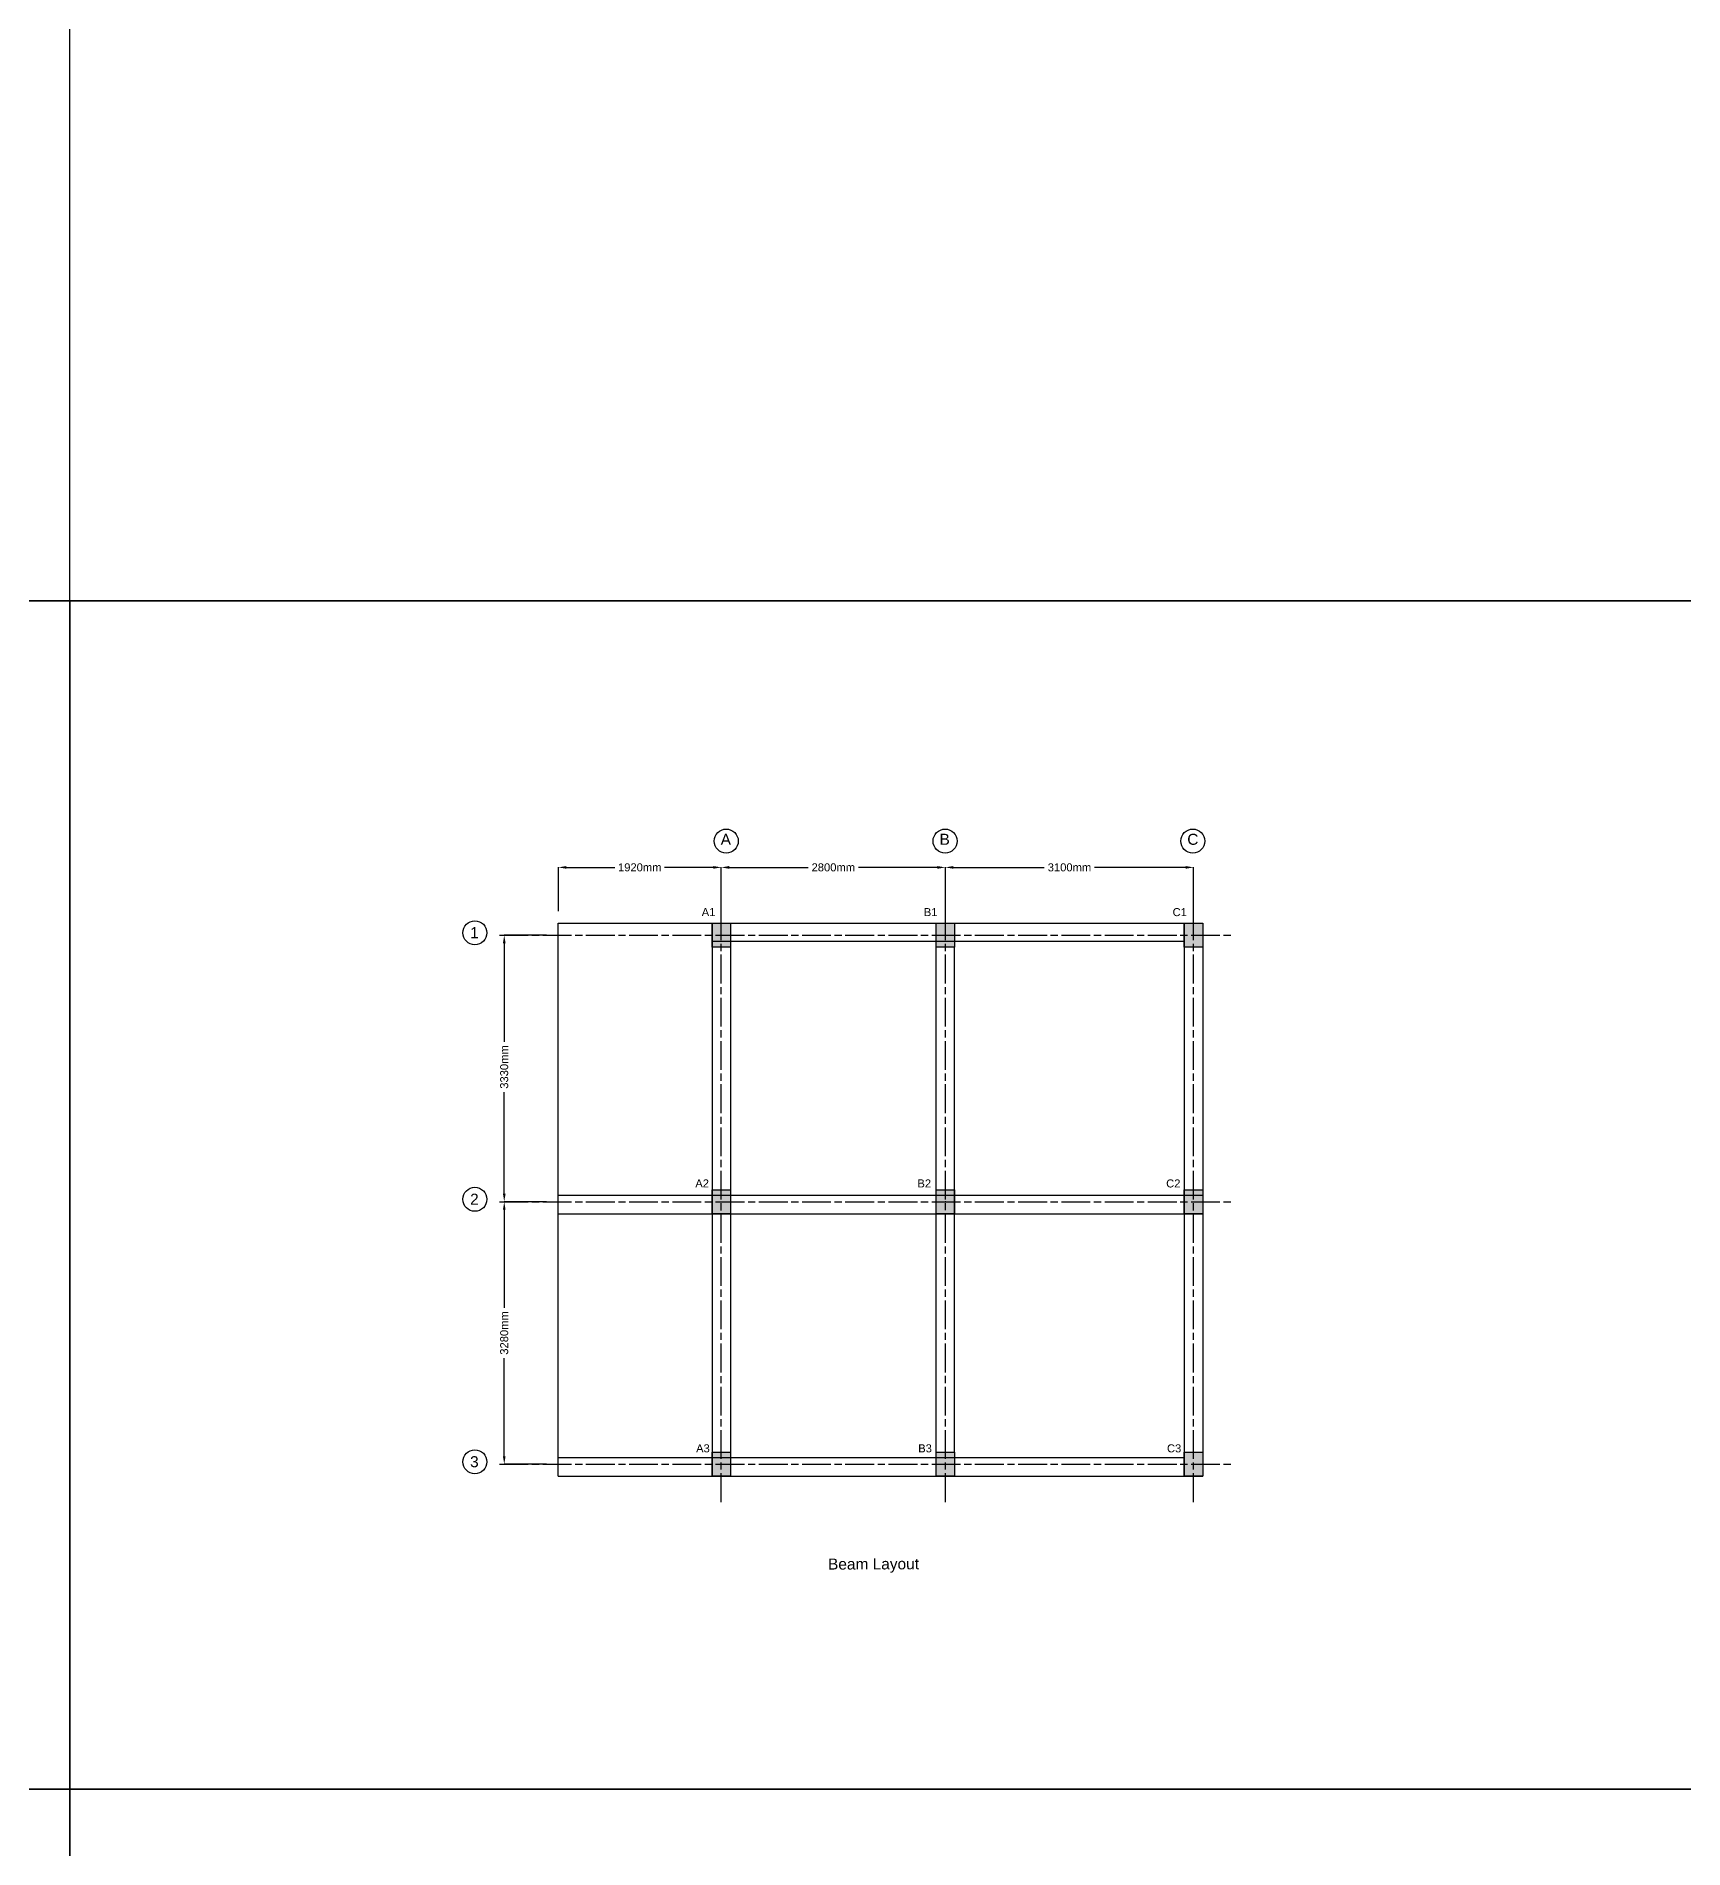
# Model space of a CAD drawing. Header units: millimetres. Extents: x 0 to 454357, y 0 to 194260.
# Drawn here: x 76365 to 96945, y 148968 to 171614 of the extents above; entities that cross this region are included whole.
import ezdxf

# ---------------------------------------------------------------- set-up
doc = ezdxf.new("R2010")
doc.units = ezdxf.units.MM
doc.linetypes.add('ACAD_ISO08W100', pattern=[36, 24, -3, 6, -3])
doc.styles.get("Standard").update_dxf_attribs({"font": 'arial.ttf'})
doc.dimstyles.new('ISO-25', dxfattribs={"dimtxt": 100, "dimasz": 100, "dimexe": 1.25, "dimexo": 100, "dimgap": 1, "dimtad": 0, "dimdec": 0, "dimtxsty": 'Standard', "dimcen": 2.5, "dimadec": 0, "dimazin": 0, "dimtfac": 1, "dimtdec": 0, "dimtmove": 0, "dimatfit": 3, "dimfxl": 1, "dimarcsym": 0})

# ---------------------------------------------------------------- blocks, each defined once
blk = doc.blocks.new('*D44')
at = {"color": 0, "lineweight": -2, "transparency": 16777216}
for p, q in [((82737, 160382), (82210, 160382)), ((82211, 160282), (82211, 159049)), ((82211, 157152), (82211, 158420)), ((82737, 157052), (82210, 157052))]:
    blk.add_line(p, q, dxfattribs=at)
at = {"color": 0, "transparency": 16777216}
for points in [[(82195, 160282), (82228, 160282), (82211, 160382)], [(82195, 157152), (82228, 157152), (82211, 157052)]]:
    blk.add_solid(points, dxfattribs=at)
at = {"layer": 'Defpoints', "color": 0, "transparency": 16777216}
for p in [(82887, 160382), (82211, 157052), (82887, 157052)]:
    blk.add_point(p, dxfattribs=at)
at = {"color": 0, "transparency": 16777216, "insert": (82211, 158735), "char_height": 100, "attachment_point": 5, "rotation": 90}
blk.add_mtext('3330mm', dxfattribs=at)
blk = doc.blocks.new('*D45')
at = {"color": 0, "lineweight": -2, "transparency": 16777216}
for p, q in [((82737, 157052), (82210, 157052)), ((82211, 156952), (82211, 155726)), ((82211, 153872), (82211, 155098)), ((82737, 153772), (82210, 153772))]:
    blk.add_line(p, q, dxfattribs=at)
at = {"color": 0, "transparency": 16777216}
for points in [[(82195, 156952), (82228, 156952), (82211, 157052)], [(82195, 153872), (82228, 153872), (82211, 153772)]]:
    blk.add_solid(points, dxfattribs=at)
at = {"layer": 'Defpoints', "color": 0, "transparency": 16777216}
for p in [(82887, 157052), (82211, 153772), (82887, 153772)]:
    blk.add_point(p, dxfattribs=at)
at = {"color": 0, "transparency": 16777216, "insert": (82211, 155412), "char_height": 100, "attachment_point": 5, "rotation": 90}
blk.add_mtext('3280mm', dxfattribs=at)
blk = doc.blocks.new('*D46')
at = {"color": 0, "lineweight": -2, "transparency": 16777216}
for p, q in [((84922, 160532), (84922, 161230)), ((85022, 161229), (86006, 161229)), ((87622, 161229), (86637, 161229)), ((87722, 160532), (87722, 161230))]:
    blk.add_line(p, q, dxfattribs=at)
at = {"color": 0, "transparency": 16777216}
for points in [[(85022, 161246), (85022, 161212), (84922, 161229)], [(87622, 161246), (87622, 161212), (87722, 161229)]]:
    blk.add_solid(points, dxfattribs=at)
at = {"layer": 'Defpoints', "color": 0, "transparency": 16777216}
for p in [(87722, 161229), (84922, 160382), (87722, 160382)]:
    blk.add_point(p, dxfattribs=at)
at = {"color": 0, "transparency": 16777216, "insert": (86322, 161229), "char_height": 100, "attachment_point": 5}
blk.add_mtext('2800mm', dxfattribs=at)
blk = doc.blocks.new('*D47')
at = {"color": 0, "lineweight": -2, "transparency": 16777216}
for p, q in [((87722, 160567), (87722, 161230)), ((87822, 161229), (88957, 161229)), ((90722, 161229), (89586, 161229)), ((90822, 160682), (90822, 161230))]:
    blk.add_line(p, q, dxfattribs=at)
at = {"color": 0, "transparency": 16777216}
for points in [[(87822, 161246), (87822, 161212), (87722, 161229)], [(90722, 161246), (90722, 161212), (90822, 161229)]]:
    blk.add_solid(points, dxfattribs=at)
at = {"layer": 'Defpoints', "color": 0, "transparency": 16777216}
for p in [(90822, 161229), (87722, 160417), (90822, 160532)]:
    blk.add_point(p, dxfattribs=at)
at = {"color": 0, "transparency": 16777216, "insert": (89272, 161229), "char_height": 100, "attachment_point": 5}
blk.add_mtext('3100mm', dxfattribs=at)
blk = doc.blocks.new('*D78')
at = {"color": 0, "lineweight": -2, "transparency": 16777216}
for p, q in [((82887, 160682), (82887, 161230)), ((82987, 161229), (83594, 161229)), ((84822, 161229), (84214, 161229)), ((84922, 160532), (84922, 161230))]:
    blk.add_line(p, q, dxfattribs=at)
at = {"color": 0, "transparency": 16777216}
for points in [[(82987, 161246), (82987, 161212), (82887, 161229)], [(84822, 161246), (84822, 161212), (84922, 161229)]]:
    blk.add_solid(points, dxfattribs=at)
at = {"layer": 'Defpoints', "color": 0, "transparency": 16777216}
for p in [(82887, 161229), (82887, 160532), (84922, 160382)]:
    blk.add_point(p, dxfattribs=at)
at = {"color": 0, "transparency": 16777216, "insert": (83904, 161229), "char_height": 100, "attachment_point": 5}
blk.add_mtext('1920mm', dxfattribs=at)

msp = doc.modelspace()

# ---------------------------------------------------------------- hatches: boundary and pattern name
h = msp.add_hatch(color=0)
h.dxf.hatch_style = 1
h.paths.add_polyline_path([(84921.5, 160532.1), (84806.5, 160532.1), (84806.5, 160417.1), (84921.5, 160417.1)])
h.paths.add_polyline_path([(85036.5, 160532.1), (84921.5, 160532.1), (84921.5, 160417.1), (85036.5, 160417.1)])
h.paths.add_polyline_path([(85036.5, 160417.1), (84921.5, 160417.1), (84921.5, 160232.1), (85036.5, 160232.1)])
h.paths.add_polyline_path([(84921.5, 160417.1), (84806.5, 160417.1), (84806.5, 160232.1), (84921.5, 160232.1)])
h.paths.add_polyline_path([(87836.5, 160532.1), (87721.7, 160532.1), (87721.7, 160417.1), (87836.5, 160417.1)])
h.paths.add_polyline_path([(87721.7, 160532.1), (87606.5, 160532.1), (87606.5, 160417.1), (87721.7, 160417.1)])
h.paths.add_polyline_path([(87721.7, 160417.1), (87606.5, 160417.1), (87606.5, 160232.1), (87721.7, 160232.1)])
h.paths.add_polyline_path([(87836.5, 160417.1), (87721.7, 160417.1), (87721.7, 160232.1), (87836.5, 160232.1)])
h.paths.add_polyline_path([(90936.5, 160417.1), (90821.5, 160417.1), (90821.5, 160232.1), (90936.5, 160232.1)])
h.paths.add_polyline_path([(90936.5, 160532.1), (90821.5, 160532.1), (90821.5, 160417.1), (90936.5, 160417.1)])
h.paths.add_polyline_path([(90821.5, 160532.1), (90706.5, 160532.1), (90706.5, 160417.1), (90821.5, 160417.1)])
h.paths.add_polyline_path([(90821.5, 160417.1), (90706.5, 160417.1), (90706.5, 160232.1), (90821.5, 160232.1)])
h.paths.add_polyline_path([(84921.5, 157202.1), (84806.5, 157202.1), (84806.5, 157017.1), (84921.5, 157017.1)])
h.paths.add_polyline_path([(84921.5, 157017.1), (84806.5, 157017.1), (84806.5, 156902.1), (84921.5, 156902.1)])
h.paths.add_polyline_path([(85036.5, 157017.1), (84921.5, 157017.1), (84921.5, 156902.1), (85036.5, 156902.1)])
h.paths.add_polyline_path([(85036.5, 157202.1), (84921.5, 157202.1), (84921.5, 157017.1), (85036.5, 157017.1)])
h.paths.add_polyline_path([(87721.7, 157202.1), (87606.5, 157202.1), (87606.5, 157017.1), (87721.7, 157017.1)])
h.paths.add_polyline_path([(87721.7, 157017.1), (87606.5, 157017.1), (87606.5, 156902.1), (87721.7, 156902.1)])
h.paths.add_polyline_path([(87836.5, 157017.1), (87721.7, 157017.1), (87721.7, 156902.1), (87836.5, 156902.1)])
h.paths.add_polyline_path([(87836.5, 157202.1), (87721.7, 157202.1), (87721.7, 157017.1), (87836.5, 157017.1)])
h.paths.add_polyline_path([(90936.5, 157017.1), (90821.5, 157017.1), (90821.5, 156902.1), (90936.5, 156902.1)])
h.paths.add_polyline_path([(90821.5, 157017.1), (90706.5, 157017.1), (90706.5, 156902.1), (90821.5, 156902.1)])
h.paths.add_polyline_path([(90821.5, 157202.1), (90706.5, 157202.1), (90706.5, 157017.1), (90821.5, 157017.1)])
h.paths.add_polyline_path([(90936.5, 157202.1), (90821.5, 157202.1), (90821.5, 157017.1), (90936.5, 157017.1)])
h.paths.add_polyline_path([(90936.5, 153737.1), (90821.5, 153737.1), (90821.5, 153622.1), (90936.5, 153622.1)])
h.paths.add_polyline_path([(90936.5, 153922.1), (90821.5, 153922.1), (90821.5, 153737.1), (90936.5, 153737.1)])
h.paths.add_polyline_path([(90821.5, 153737.1), (90706.5, 153737.1), (90706.5, 153622.1), (90821.5, 153622.1)])
h.paths.add_polyline_path([(90821.5, 153922.1), (90706.5, 153922.1), (90706.5, 153737.1), (90821.5, 153737.1)])
h.paths.add_polyline_path([(87836.1, 153737.1), (87721.7, 153737.1), (87721.7, 153622.1), (87836.1, 153622.1)])
h.paths.add_polyline_path([(87721.7, 153737.1), (87606.1, 153737.1), (87606.1, 153622.1), (87721.7, 153622.1)])
h.paths.add_polyline_path([(87721.7, 153922.1), (87606.1, 153922.1), (87606.1, 153737.1), (87721.7, 153737.1)])
h.paths.add_polyline_path([(87836.1, 153922.1), (87721.7, 153922.1), (87721.7, 153737.1), (87836.1, 153737.1)])
h.paths.add_polyline_path([(84921.5, 153737.1), (84806.5, 153737.1), (84806.5, 153622.1), (84921.5, 153622.1)])
h.paths.add_polyline_path([(84921.5, 153922.1), (84806.5, 153922.1), (84806.5, 153737.1), (84921.5, 153737.1)])
h.paths.add_polyline_path([(85036.5, 153922.1), (84921.5, 153922.1), (84921.5, 153737.1), (85036.5, 153737.1)])
h.paths.add_polyline_path([(85036.5, 153737.1), (84921.5, 153737.1), (84921.5, 153622.1), (85036.5, 153622.1)])

# ---------------------------------------------------------------- linework, layer by layer
for p, q in [((76785.2, 164560), (76785.2, 179410)), ((76785.2, 164560), (55785.2, 164560)), ((55785.2, 164560), (76785.2, 164560)), ((76785.2, 164560), (55785.2, 164560)), ((97785.2, 164560), (76785.2, 164560)), ((76785.2, 164560), (76785.2, 164560)), ((76785.2, 164560), (76785.2, 149710)), ((76785.2, 149710), (76785.2, 164560)), ((76785.2, 164560), (97785.2, 164560)), ((97785.2, 164560), (76785.2, 164560)), ((82886.5, 153622.1), (82886.5, 160532.1)), ((82886.5, 160532.1), (90936.5, 160532.1)), ((84806.5, 160532.1), (84806.5, 153622.1)), ((85036.5, 160532.1), (85036.5, 153622.1)), ((90706.5, 160532.1), (90706.5, 153622.1)), ((90936.5, 160532.1), (90936.5, 153622.1)), ((90706.5, 160302.1), (84806.5, 160302.1)), ((87606.5, 153922.1), (87606.5, 160232.1)), ((87836.5, 153922.1), (87836.5, 160232.1)), ((90706.5, 153852.1), (82886.5, 153852.1)), ((82886.5, 153622.1), (90936.5, 153622.1)), ((76785.2, 149710), (55785.2, 149710)), ((97785.2, 149710), (76785.2, 149710)), ((76785.2, 149710), (76785.2, 149710))]:
    msp.add_line(p, q)
at = {"linetype": 'ACAD_ISO08W100', "ltscale": 15}
for p, q in [((84921.5, 153299.1), (84921.5, 160912.4)), ((87721.7, 153299.3), (87721.7, 160912.6)), ((90821.5, 153299.1), (90821.5, 160912.4)), ((82151.7, 160382.1), (91327.5, 160382.1)), ((82151.7, 157052.1), (91327.5, 157052.1)), ((82151.7, 153772.1), (91327.5, 153772.1))]:
    msp.add_line(p, q, dxfattribs=at)
at = {"color": 0, "ltscale": 25}
for p, q in [((82886.5, 157132.1), (90936.5, 157132.1)), ((82886.5, 156902.1), (90936.5, 156902.1))]:
    msp.add_line(p, q, dxfattribs=at)
for points in [[(85036.5, 160532.1), (85036.5, 160232.1), (84806.5, 160232.1), (84806.5, 160532.1)], [(87836.5, 160532.1), (87836.5, 160232.1), (87606.5, 160232.1), (87606.5, 160532.1)], [(90936.5, 160532.1), (90936.5, 160232.1), (90706.5, 160232.1), (90706.5, 160532.1)], [(85036.5, 157202.1), (85036.5, 156902.1), (84806.5, 156902.1), (84806.5, 157202.1)], [(87836.5, 157202.1), (87836.5, 156902.1), (87606.5, 156902.1), (87606.5, 157202.1)], [(90936.5, 157202.1), (90936.5, 156902.1), (90706.5, 156902.1), (90706.5, 157202.1)], [(85036.5, 153922.1), (85036.5, 153622.1), (84806.5, 153622.1), (84806.5, 153922.1)], [(87836.1, 153922.1), (87836.1, 153622.1), (87606.1, 153622.1), (87606.1, 153922.1)], [(90936.5, 153922.1), (90936.5, 153622.1), (90706.5, 153622.1), (90706.5, 153922.1)], [(55785.2, 134860), (55785.2, 149710), (76785.2, 149710), (76785.2, 134860), (55785.2, 134860)], [(76785.2, 134860), (76785.2, 149710), (97785.2, 149710), (97785.2, 134860), (76785.2, 134860)]]:
    msp.add_lwpolyline(points, close=True)
for centre in [(84984.3, 161557.8), (87718.2, 161557.8), (90812.7, 161557.8), (81844.5, 160412.1), (81844.5, 157082.1), (81844.5, 153802.1)]:
    msp.add_circle(centre, 150)
msp.add_point((87721.5, 157052.1))

# ---------------------------------------------------------------- texts
for s, height, p in [('A', 138, (84915.1, 161510.9)), ('B', 138, (87649, 161510.9)), ('C', 138, (90743.5, 161510.9)), ('A1', 100, (84677.9, 160620.2)), ('B1', 100, (87452.6, 160620.2)), ('C1', 100, (90560, 160620)), ('1', 138, (81784.8, 160344.2)), ('A2', 100, (84597.9, 157230.2)), ('B2', 100, (87372.6, 157230.2)), ('C2', 100, (90480, 157230)), ('2', 138, (81784.8, 157014.2)), ('A3', 100, (84607.9, 153920.2)), ('B3', 100, (87382.6, 153920.2)), ('C3', 100, (90490, 153920)), ('3', 138, (81784.8, 153734.2)), ('Beam Layout', 138.039, (86256.1, 152455.6))]:
    msp.add_text(s, height=height, rotation=0.17556).set_placement(p)

# ---------------------------------------------------------------- dimensions: what is measured, and where the dimension line sits
for base, p1, p2, text, override, picture, middle in [((82886.5, 161229), (84921.5, 160382.1), (82886.5, 160532.1), '1920mm', {"dimexo": 150, "dimgap": 50, "dimtmove": 1}, '*D78', (83904, 161229)), ((87721.7, 161229), (84921.5, 160382.1), (87721.7, 160382.1), '<>mm', {"dimexo": 150, "dimgap": 50}, '*D46', (86321.6, 161229)), ((90821.5, 161229), (87721.7, 160417.1), (90821.5, 160532.1), '<>mm', {"dimexo": 150, "dimgap": 50, "dimtmove": 1}, '*D47', (89271.6, 161229))]:
    dim = msp.add_linear_dim(base=base, p1=p1, p2=p2, text=text, dimstyle='ISO-25', override=override)
    dim.commit()
    dim.dimension.update_dxf_attribs({"geometry": picture, "text_midpoint": middle})
dim = msp.add_linear_dim(base=(82211.3, 157052.1), p1=(82886.5, 160382.1), p2=(82886.5, 157052.1), angle=90, text='<>mm', dimstyle='ISO-25', override={"dimexo": 150, "dimgap": 50})
dim.commit()
dim.dimension.update_dxf_attribs({"geometry": '*D44', "text_midpoint": (82211.3, 158734.6), "dimtype": 160})
dim = msp.add_linear_dim(base=(82211.3, 153772.1), p1=(82886.5, 157052.1), p2=(82886.5, 153772.1), angle=90, text='<>mm', dimstyle='ISO-25', override={"dimexo": 150, "dimgap": 50, "dimtmove": 1})
dim.commit()
dim.dimension.update_dxf_attribs({"geometry": '*D45', "text_midpoint": (82211.3, 155412.1)})

doc.saveas('drawing.dxf')
